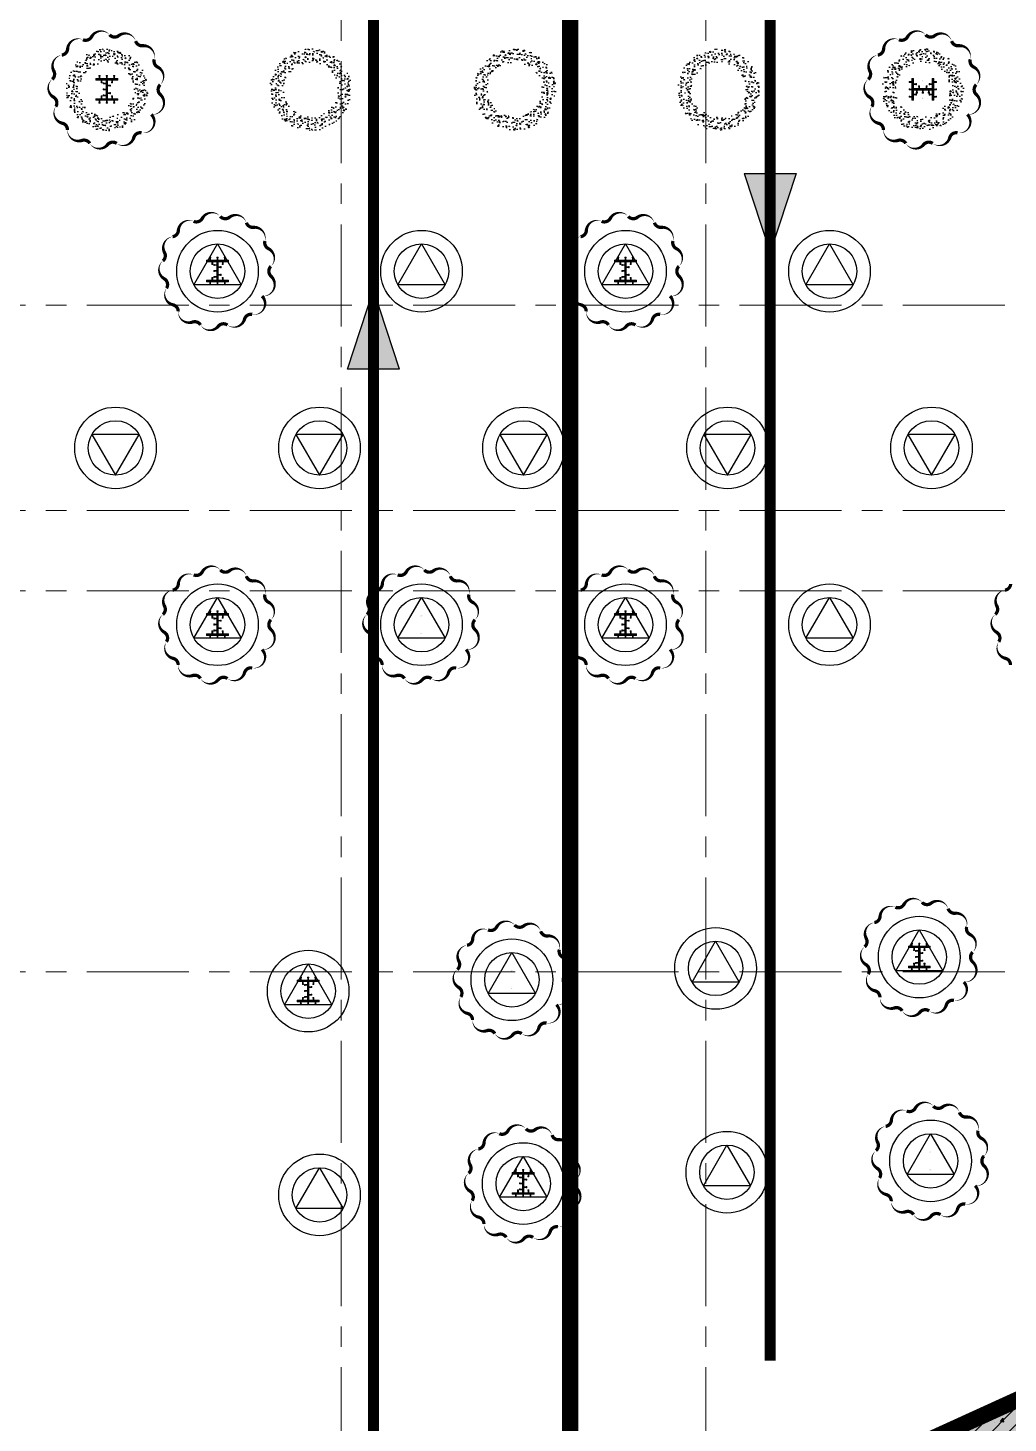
# Model space of a CAD drawing. Header units: millimetres. Extents: x -346728 to 1320345, y -537202 to -385966.
# Drawn here: x 421010 to 439029, y -477234 to -451599 of the extents above; entities that cross this region are included whole.
import ezdxf

# ---------------------------------------------------------------- set-up
doc = ezdxf.new("R2010")
doc.units = ezdxf.units.MM
doc.header["$LTSCALE"] = 100
doc.linetypes.add('HIDDEN', pattern=[9.525, 6.35, -3.175])
doc.linetypes.add('X1326_GLB$0$CENTER', pattern=[2, 1.25, -0.25, 0.25, -0.25])
for name, color, linetype in [('DM', 8, 'Continuous'), ('hach', 253, 'Continuous'), ('PL', 3, 'Continuous'), ('thep doc', 6, 'Continuous'), ('W2', 4, 'Continuous'), ('XR_1326_csPL$0$hach', 253, 'Continuous'), ('XR_1326_csPL$0$W2', 4, 'Continuous')]:
    doc.layers.add(name, color=color, linetype=linetype)
for name, color, linetype, lineweight in [('KCMANH', 8, 'Continuous', 13), ('KINGPOST', 5, 'Continuous', 20), ('X1326_GLB$0$A-tim', 8, 'X1326_GLB$0$CENTER', 9)]:
    doc.layers.add(name, color=color, linetype=linetype, lineweight=lineweight)
pattern_1 = [(45, (188543.33, 11377564.439), (-8.980256121, 8.980256121), []), (135, (188543.33, 11377564.439), (-8.980256121, -8.980256121), [])]

# ---------------------------------------------------------------- blocks, each defined once
blk = doc.blocks.new('LVL-KHUNGTEN')
blk.add_lwpolyline([(61072.9, 41092.8), (119123.5, 41092.8), (119123.5, 61.9), (61072.9, 61.9)], close=True)
blk = doc.blocks.new('KP50')
at = {"ltscale": 0.1}
h = blk.add_hatch(color=6, dxfattribs=at)
h.dxf.hatch_style = 1
h.paths.add_polyline_path([(14, 171), (-14, 171), (-14, 142)])
h.paths.add_polyline_path([(-14, -142), (-14, -171), (14, -171)])
at = {"layer": 'KCMANH', "linetype": 'ByBlock'}
h = blk.add_hatch(dxfattribs=at)
h.set_pattern_fill('ANSI37', color=6, scale=4, style=0)
h.set_pattern_definition(pattern_1)
h.paths.add_polyline_path([(-200, 200), (-200, 171), (200, 171), (200, 200)])
h = blk.add_hatch(dxfattribs=at)
h.set_pattern_fill('ANSI37', color=6, scale=4, style=0)
h.set_pattern_definition([(45, (188728.93, 11377564.439), (-8.980256121, 8.980256121), []), (135, (188728.93, 11377564.439), (-8.980256121, -8.980256121), [])])
h.paths.add_polyline_path([(14, 171), (-14, 142), (-14, -142), (14, -171)])
h = blk.add_hatch(dxfattribs=at)
h.set_pattern_fill('ANSI37', color=6, scale=4, style=0)
h.set_pattern_definition(pattern_1)
h.paths.add_polyline_path([(-200, -171), (-200, -200), (200, -200), (200, -171)])
for p, q in [((-125, 253), (-146, 253)), ((-146, 240), (-146, 253)), ((-125, 240), (-146, 240)), ((-142, 200), (-142, 240)), ((-129, 200), (-129, 240)), ((-125, 240), (-125, 253)), ((-85, 131), (-106, 131)), ((-106, 131), (-106, 118)), ((-85, 118), (-106, 118)), ((-102, 171), (-102, 131)), ((-89, 171), (-89, 131)), ((-85, 131), (-85, 118)), ((-67, 100), (-67, 120)), ((-54, 120), (-67, 120)), ((-54, 100), (-67, 100)), ((-67, 10), (-67, -10)), ((-54, 10), (-67, 10)), ((-54, 100), (-54, 120)), ((-14, 116), (-54, 116)), ((-14, 104), (-54, 104)), ((-54, 10), (-54, -10)), ((-14, 6), (-54, 6)), ((-10, 253), (10, 253)), ((-10, 240), (-10, 253)), ((-10, 240), (10, 240)), ((-6, 200), (-6, 240)), ((6, 200), (6, 240)), ((10, 240), (10, 253)), ((14, 76), (54, 76)), ((14, 64), (54, 64)), ((54, 60), (54, 80)), ((54, 80), (67, 80)), ((54, 60), (67, 60)), ((67, 60), (67, 80)), ((85, 131), (106, 131)), ((85, 131), (85, 118)), ((85, 118), (106, 118)), ((89, 171), (89, 131)), ((102, 171), (102, 131)), ((106, 131), (106, 118)), ((125, 253), (146, 253)), ((125, 240), (125, 253)), ((125, 240), (146, 240)), ((129, 200), (129, 240)), ((142, 200), (142, 240)), ((146, 240), (146, 253)), ((-125, -240), (-146, -240)), ((-146, -240), (-146, -253)), ((-125, -253), (-146, -253)), ((-142, -200), (-142, -240)), ((-129, -200), (-129, -240)), ((-125, -240), (-125, -253)), ((-85, -118), (-106, -118)), ((-106, -131), (-106, -118)), ((-85, -131), (-106, -131)), ((-102, -171), (-102, -131)), ((-89, -171), (-89, -131)), ((-85, -131), (-85, -118)), ((-54, -10), (-67, -10)), ((-67, -100), (-67, -120)), ((-54, -100), (-67, -100)), ((-54, -120), (-67, -120)), ((-14, -6), (-54, -6)), ((-54, -100), (-54, -120)), ((-14, -104), (-54, -104)), ((-14, -116), (-54, -116)), ((-10, -240), (10, -240)), ((-10, -240), (-10, -253)), ((-10, -253), (10, -253)), ((-6, -200), (-6, -240)), ((6, -200), (6, -240)), ((10, -240), (10, -253)), ((14, -64), (54, -64)), ((14, -76), (54, -76)), ((54, -60), (54, -80)), ((54, -60), (67, -60)), ((54, -80), (67, -80)), ((67, -60), (67, -80)), ((85, -118), (106, -118)), ((85, -131), (85, -118)), ((85, -131), (106, -131)), ((89, -171), (89, -131)), ((102, -171), (102, -131)), ((106, -131), (106, -118)), ((125, -240), (146, -240)), ((125, -240), (125, -253)), ((125, -253), (146, -253)), ((129, -200), (129, -240)), ((142, -200), (142, -240)), ((146, -240), (146, -253))]:
    blk.add_line(p, q, dxfattribs=at)
at = {"layer": 'KINGPOST', "color": 6, "linetype": 'ByBlock'}
for p, q in [((-200, 200), (200, 200)), ((-200, 171), (-200, 200)), ((-200, 171), (200, 171)), ((-14, 171), (-14, -171)), ((-14, 142), (14, 171)), ((14, 171), (14, -171)), ((200, 171), (200, 200)), ((-200, -171), (200, -171)), ((-200, -171), (-200, -200)), ((-200, -200), (200, -200)), ((-14, -142), (14, -171)), ((200, -171), (200, -200))]:
    blk.add_line(p, q, dxfattribs=at)
blk.add_lwpolyline([(-14, 0), (14, 0)], dxfattribs=at)
blk = doc.blocks.new('B1 Kingpost Layout Plan1')
at = {"layer": 'KCMANH', "linetype": 'ByBlock'}
for p in [(51865, -37962, 0), (53900, -41299, 0), (61400, -41299, 0), (53900, -47794, 0), (61400, -47794, 0), (66799, -53902, 0), (55566, -54527, 0), (59519, -58063, 0)]:
    blk.add_blockref('KP50', p, dxfattribs=at)
at = {"layer": 'KCMANH', "linetype": 'ByBlock', "rotation": 90}
blk.add_blockref('KP50', (66865, -37962, 0), dxfattribs=at)

msp = doc.modelspace()

# ---------------------------------------------------------------- hatches: boundary and pattern name
at = {"ltscale": 0.1}
h = msp.add_hatch(color=6, dxfattribs=at)
h.dxf.hatch_style = 1
h.paths.add_polyline_path([(422475.3, -452560.8), (422446.5, -452560.8), (422446.5, -452589.6)])
h.paths.add_polyline_path([(422446.5, -452874.4), (422446.5, -452903.2), (422475.3, -452903.2)])
h = msp.add_hatch(color=6, dxfattribs=at)
h.dxf.hatch_style = 1
h.paths.add_polyline_path([(437475.3, -452560.8), (437446.5, -452560.8), (437446.5, -452589.6)])
h.paths.add_polyline_path([(437446.5, -452874.4), (437446.5, -452903.2), (437475.3, -452903.2)])
h = msp.add_hatch(color=6, dxfattribs=at)
h.dxf.hatch_style = 1
h.paths.add_polyline_path([(424510.6, -455897.8), (424481.8, -455897.8), (424481.8, -455926.6)])
h.paths.add_polyline_path([(424481.8, -456211.4), (424481.8, -456240.2), (424510.6, -456240.2)])
h = msp.add_hatch(color=6, dxfattribs=at)
h.dxf.hatch_style = 1
h.paths.add_polyline_path([(432010.6, -455897.8), (431981.8, -455897.8), (431981.8, -455926.6)])
h.paths.add_polyline_path([(431981.8, -456211.4), (431981.8, -456240.2), (432010.6, -456240.2)])
h = msp.add_hatch(color=6, dxfattribs=at)
h.dxf.hatch_style = 1
h.paths.add_polyline_path([(424510.6, -462393), (424481.8, -462393), (424481.8, -462421.8)])
h.paths.add_polyline_path([(424481.8, -462706.6), (424481.8, -462735.4), (424510.6, -462735.4)])
h = msp.add_hatch(color=6, dxfattribs=at)
h.dxf.hatch_style = 1
h.paths.add_polyline_path([(428260.6, -462393), (428231.8, -462393), (428231.8, -462421.8)])
h.paths.add_polyline_path([(428231.8, -462706.6), (428231.8, -462735.4), (428260.6, -462735.4)])
h = msp.add_hatch(color=6, dxfattribs=at)
h.dxf.hatch_style = 1
h.paths.add_polyline_path([(432010.6, -462393), (431981.8, -462393), (431981.8, -462421.8)])
h.paths.add_polyline_path([(431981.8, -462706.6), (431981.8, -462735.4), (432010.6, -462735.4)])
h = msp.add_hatch(color=6, dxfattribs=at)
h.dxf.hatch_style = 1
h.paths.add_polyline_path([(437409.8, -468500.6), (437381, -468500.6), (437381, -468529.4)])
h.paths.add_polyline_path([(437381, -468814.2), (437381, -468843), (437409.8, -468843)])
h = msp.add_hatch(color=6, dxfattribs=at)
h.dxf.hatch_style = 1
h.paths.add_polyline_path([(429921.4, -468917.5), (429892.6, -468917.5), (429892.6, -468946.3)])
h.paths.add_polyline_path([(429892.6, -469231.1), (429892.6, -469259.9), (429921.4, -469259.9)])
h = msp.add_hatch(color=6, dxfattribs=at)
h.dxf.hatch_style = 1
h.paths.add_polyline_path([(437618.3, -472244.8), (437589.5, -472244.8), (437589.5, -472273.6)])
h.paths.add_polyline_path([(437589.5, -472558.4), (437589.5, -472587.2), (437618.3, -472587.2)])
h = msp.add_hatch(color=6, dxfattribs=at)
h.dxf.hatch_style = 1
h.paths.add_polyline_path([(430129.9, -472661.7), (430101.1, -472661.7), (430101.1, -472690.5)])
h.paths.add_polyline_path([(430101.1, -472975.3), (430101.1, -473004.1), (430129.9, -473004.1)])
at = {"layer": 'hach'}
h = msp.add_hatch(dxfattribs=at)
h.set_pattern_fill('ANSI31', color=256, scale=70)
h.set_pattern_definition([(45, (342151.22, -508591.22), (-157.15448, 157.15448), [])])
h.paths.add_polyline_path([(362433.4, -410142.2), (348853.9, -428107.5), (376146.7, -501359), (382446.8, -503970.9), (458369.1, -469396.6), (462927.9, -462329.4), (462919.8, -415142.7), (457917.8, -410142.2)])
h.paths.add_polyline_path([(363030.6, -411342.2), (350208.3, -428305.7), (377088.8, -500450.6), (382424.3, -502662.6), (457551.5, -468450.4), (461727.8, -461976.1), (461719.7, -415639.4), (457420.9, -411342.2)], flags=16)
h = msp.add_hatch(dxfattribs=at)
h.set_pattern_fill('AR-CONC', color=256, scale=4)
h.set_pattern_definition([(50, (342151.2, -508591.2), (728.7387, -63.7563), [76.2, -838.2]), (355, (342151.2, -508591.2), (-140.9737, 764.2274), [60.96, -670.5623]), (100.45144, (342211.95, -508596.54), (587.765, 700.471), [64.76, -712.361]), (46.1842, (342151.2, -508388), (1084.316, -168.1693), [114.3, -1257.3]), (96.63556, (342241.6, -508402), (949.6165, 989.7045), [97.14, -1068.5424]), (351.18415, (342151.2, -508388), (949.6165, 989.7045), [91.44, -1005.839]), (21, (342252.8, -508438.8), (606.4576, -409.0608), [76.2, -838.2]), (326, (342252.8, -508438.8), (247.208, 736.752), [60.96, -670.56]), (71.45144, (342303.36, -508472.9), (853.6657, 327.691), [64.76, -712.3598]), (37.5, (342151.22, -508591.22), (12.3544, 338.22016), [0, -662.432, 0, -680.72, 0, -673.1]), (7.5, (342151.22, -508591.22), (267.27865, 400.7223), [0, -388.112, 0, -647.192, 0, -256.54]), (327.5, (341924.65, -508591.22), (542.3624, -22.91498), [0, -254, 0, -792.48, 0, -1051.56]), (317.5, (341823.05, -508591.2), (592.5167, 101.706), [0, -330.2, 0, -526.288, 0, -746.76])])
h.paths.add_polyline_path([(362433.4, -410142.2), (348853.9, -428107.5), (376146.7, -501359), (382446.8, -503970.9), (458369.1, -469396.6), (462927.9, -462329.4), (462919.8, -415142.7), (457917.8, -410142.2)])
h.paths.add_polyline_path([(363030.6, -411342.2), (350208.3, -428305.7), (377088.8, -500450.6), (382424.3, -502662.6), (457551.5, -468450.4), (461727.8, -461976.1), (461719.7, -415639.4), (457420.9, -411342.2)], flags=16)
at = {"layer": 'PL'}
h = msp.add_hatch(dxfattribs=at)
h.set_pattern_fill('AR-CONC', color=6)
h.set_pattern_definition([(130, (433712.7, -465193.24), (-182.1847, -15.9391), [19.05, -209.55]), (185, (433712.7, -465193.24), (35.2434, 191.0568), [15.24, -167.6406]), (79.5486, (433697.51, -465194.57), (-146.9412, 175.1178), [16.19, -178.0902]), (133.8158, (433712.7, -465142.44), (-271.079, -42.0423), [28.575, -314.325]), (83.3644, (433690.1, -465145.94), (-237.404, 247.426), [24.285, -267.1356]), (188.8158, (433712.7, -465142.44), (-237.404, 247.426), [22.86, -251.4597]), (159, (433687.3, -465155.14), (-151.6144, -102.2652), [19.05, -209.55]), (214, (433687.3, -465155.14), (-61.802, 184.188), [15.24, -167.64]), (108.5486, (433674.66, -465163.66), (-213.4164, 81.9228), [16.19, -178.09]), (142.5, (433712.694, -465193.24), (-3.0886, 84.55504), [0, -165.608, 0, -170.18, 0, -168.275]), (172.5, (433712.69, -465193.24), (-66.81966, 100.18057), [0, -97.028, 0, -161.798, 0, -64.135]), (212.5, (433769.336, -465193.24), (-135.5906, -5.72874), [0, -63.5, 0, -198.12, 0, -262.89]), (222.5, (433794.74, -465193.24), (-148.1292, 25.4265), [0, -82.55, 0, -131.572, 0, -186.69])])
edge = h.paths.add_edge_path()
edge.add_ellipse((422460.9, -452732), major_axis=(530.3, 530.3), ratio=1, start_angle=135, end_angle=315)
edge.add_ellipse((422460.9, -452732), major_axis=(530.3, 530.3), ratio=1, start_angle=315, end_angle=495)
edge = h.paths.add_edge_path(flags=16)
edge.add_ellipse((422460.9, -452732), major_axis=(-353.6, 353.6), ratio=1, start_angle=45, end_angle=225, ccw=False)
edge.add_ellipse((422460.9, -452732), major_axis=(353.6, 353.6), ratio=1, start_angle=-45, end_angle=135, ccw=False)
h.paths.add_polyline_path([(422460.9, -452232), (422893.9, -452982), (422027.9, -452982)], flags=0)
h = msp.add_hatch(dxfattribs=at)
h.set_pattern_fill('AR-CONC', color=6)
h.set_pattern_definition([(130, (433712.7, -465193.24), (-182.1847, -15.9391), [19.05, -209.55]), (185, (433712.7, -465193.24), (35.2434, 191.0568), [15.24, -167.6406]), (79.5486, (433697.51, -465194.57), (-146.9412, 175.1178), [16.19, -178.0902]), (133.8158, (433712.7, -465142.44), (-271.079, -42.0423), [28.575, -314.325]), (83.3644, (433690.1, -465145.94), (-237.404, 247.426), [24.285, -267.1356]), (188.8158, (433712.7, -465142.44), (-237.404, 247.426), [22.86, -251.4597]), (159, (433687.3, -465155.14), (-151.6144, -102.2652), [19.05, -209.55]), (214, (433687.3, -465155.14), (-61.802, 184.188), [15.24, -167.64]), (108.5486, (433674.66, -465163.66), (-213.4164, 81.9228), [16.19, -178.09]), (142.5, (433712.694, -465193.24), (-3.0886, 84.55504), [0, -165.608, 0, -170.18, 0, -168.275]), (172.5, (433712.69, -465193.24), (-66.81966, 100.18057), [0, -97.028, 0, -161.798, 0, -64.135]), (212.5, (433769.336, -465193.24), (-135.5906, -5.72874), [0, -63.5, 0, -198.12, 0, -262.89]), (222.5, (433794.74, -465193.24), (-148.1292, 25.4265), [0, -82.55, 0, -131.572, 0, -186.69])])
edge = h.paths.add_edge_path()
edge.add_ellipse((422460.9, -452732), major_axis=(530.3, 530.3), ratio=1, start_angle=135, end_angle=315)
edge.add_ellipse((422460.9, -452732), major_axis=(530.3, 530.3), ratio=1, start_angle=315, end_angle=495)
edge = h.paths.add_edge_path(flags=16)
edge.add_ellipse((422460.9, -452732), major_axis=(-353.6, 353.6), ratio=1, start_angle=45, end_angle=225, ccw=False)
edge.add_ellipse((422460.9, -452732), major_axis=(353.6, 353.6), ratio=1, start_angle=-45, end_angle=135, ccw=False)
h.paths.add_polyline_path([(422460.9, -452232), (422893.9, -452982), (422027.9, -452982)], flags=0)
h = msp.add_hatch(dxfattribs=at)
h.set_pattern_fill('AR-CONC', color=6)
h.set_pattern_definition([(130, (429962.7, -465193.24), (-182.1847, -15.9391), [19.05, -209.55]), (185, (429962.7, -465193.24), (35.2434, 191.0568), [15.24, -167.6406]), (79.5486, (429947.51, -465194.57), (-146.9412, 175.1178), [16.19, -178.0902]), (133.8158, (429962.7, -465142.44), (-271.079, -42.0423), [28.575, -314.325]), (83.3644, (429940.1, -465145.94), (-237.404, 247.426), [24.285, -267.1356]), (188.8158, (429962.7, -465142.44), (-237.404, 247.426), [22.86, -251.46]), (159, (429937.3, -465155.14), (-151.6144, -102.2652), [19.05, -209.55]), (214, (429937.3, -465155.14), (-61.802, 184.188), [15.24, -167.64]), (108.5486, (429924.66, -465163.66), (-213.4164, 81.9228), [16.19, -178.09]), (142.5, (429962.694, -465193.24), (-3.0886, 84.55504), [0, -165.608, 0, -170.18, 0, -168.275]), (172.5, (429962.69, -465193.24), (-66.81966, 100.1806), [0, -97.028, 0, -161.798, 0, -64.135]), (212.5, (430019.336, -465193.24), (-135.5906, -5.72874), [0, -63.5, 0, -198.12, 0, -262.89]), (222.5, (430044.74, -465193.24), (-148.1292, 25.4265), [0, -82.55, 0, -131.572, 0, -186.69])])
edge = h.paths.add_edge_path()
edge.add_ellipse((426210.9, -452732), major_axis=(530.3, 530.3), ratio=1, start_angle=135, end_angle=315)
edge.add_ellipse((426210.9, -452732), major_axis=(530.3, 530.3), ratio=1, start_angle=315, end_angle=495)
edge = h.paths.add_edge_path(flags=16)
edge.add_ellipse((426210.9, -452732), major_axis=(-353.6, 353.6), ratio=1, start_angle=45, end_angle=225, ccw=False)
edge.add_ellipse((426210.9, -452732), major_axis=(353.6, 353.6), ratio=1, start_angle=-45, end_angle=135, ccw=False)
h.paths.add_polyline_path([(426210.9, -452232), (426643.9, -452982), (425777.9, -452982)], flags=0)
h = msp.add_hatch(dxfattribs=at)
h.set_pattern_fill('AR-CONC', color=6)
h.set_pattern_definition([(130, (429962.7, -465193.24), (-182.1847, -15.9391), [19.05, -209.55]), (185, (429962.7, -465193.24), (35.2434, 191.0568), [15.24, -167.6406]), (79.5486, (429947.51, -465194.57), (-146.9412, 175.1178), [16.19, -178.0902]), (133.8158, (429962.7, -465142.44), (-271.079, -42.0423), [28.575, -314.325]), (83.3644, (429940.1, -465145.94), (-237.404, 247.426), [24.285, -267.1356]), (188.8158, (429962.7, -465142.44), (-237.404, 247.426), [22.86, -251.46]), (159, (429937.3, -465155.14), (-151.6144, -102.2652), [19.05, -209.55]), (214, (429937.3, -465155.14), (-61.802, 184.188), [15.24, -167.64]), (108.5486, (429924.66, -465163.66), (-213.4164, 81.9228), [16.19, -178.09]), (142.5, (429962.694, -465193.24), (-3.0886, 84.55504), [0, -165.608, 0, -170.18, 0, -168.275]), (172.5, (429962.69, -465193.24), (-66.81966, 100.1806), [0, -97.028, 0, -161.798, 0, -64.135]), (212.5, (430019.336, -465193.24), (-135.5906, -5.72874), [0, -63.5, 0, -198.12, 0, -262.89]), (222.5, (430044.74, -465193.24), (-148.1292, 25.4265), [0, -82.55, 0, -131.572, 0, -186.69])])
edge = h.paths.add_edge_path()
edge.add_ellipse((426210.9, -452732), major_axis=(530.3, 530.3), ratio=1, start_angle=135, end_angle=315)
edge.add_ellipse((426210.9, -452732), major_axis=(530.3, 530.3), ratio=1, start_angle=315, end_angle=495)
edge = h.paths.add_edge_path(flags=16)
edge.add_ellipse((426210.9, -452732), major_axis=(-353.6, 353.6), ratio=1, start_angle=45, end_angle=225, ccw=False)
edge.add_ellipse((426210.9, -452732), major_axis=(353.6, 353.6), ratio=1, start_angle=-45, end_angle=135, ccw=False)
h.paths.add_polyline_path([(426210.9, -452232), (426643.9, -452982), (425777.9, -452982)], flags=0)
h = msp.add_hatch(dxfattribs=at)
h.set_pattern_fill('AR-CONC', color=6)
h.set_pattern_definition([(130, (426212.7, -465193.24), (-182.1847, -15.9391), [19.05, -209.55]), (185, (426212.7, -465193.24), (35.2434, 191.0568), [15.24, -167.6406]), (79.5486, (426197.51, -465194.57), (-146.9412, 175.1178), [16.19, -178.0902]), (133.8158, (426212.7, -465142.44), (-271.079, -42.0423), [28.575, -314.325]), (83.3644, (426190.1, -465145.94), (-237.404, 247.426), [24.285, -267.1356]), (188.8158, (426212.7, -465142.44), (-237.404, 247.426), [22.86, -251.46]), (159, (426187.3, -465155.14), (-151.6144, -102.2652), [19.05, -209.55]), (214, (426187.3, -465155.14), (-61.802, 184.188), [15.24, -167.64]), (108.5486, (426174.66, -465163.66), (-213.4164, 81.9228), [16.19, -178.09]), (142.5, (426212.694, -465193.24), (-3.0886, 84.55504), [0, -165.608, 0, -170.18, 0, -168.275]), (172.5, (426212.69, -465193.24), (-66.81966, 100.1806), [0, -97.028, 0, -161.798, 0, -64.135]), (212.5, (426269.336, -465193.24), (-135.5906, -5.72874), [0, -63.5, 0, -198.12, 0, -262.89]), (222.5, (426294.74, -465193.24), (-148.1292, 25.4265), [0, -82.55, 0, -131.572, 0, -186.69])])
edge = h.paths.add_edge_path()
edge.add_ellipse((429960.9, -452732), major_axis=(530.3, 530.3), ratio=1, start_angle=135, end_angle=315)
edge.add_ellipse((429960.9, -452732), major_axis=(530.3, 530.3), ratio=1, start_angle=315, end_angle=495)
edge = h.paths.add_edge_path(flags=16)
edge.add_ellipse((429960.9, -452732), major_axis=(-353.6, 353.6), ratio=1, start_angle=45, end_angle=225, ccw=False)
edge.add_ellipse((429960.9, -452732), major_axis=(353.6, 353.6), ratio=1, start_angle=-45, end_angle=135, ccw=False)
h.paths.add_polyline_path([(429960.9, -452232), (430393.9, -452982), (429527.9, -452982)], flags=0)
h = msp.add_hatch(dxfattribs=at)
h.set_pattern_fill('AR-CONC', color=6)
h.set_pattern_definition([(130, (426212.7, -465193.24), (-182.1847, -15.9391), [19.05, -209.55]), (185, (426212.7, -465193.24), (35.2434, 191.0568), [15.24, -167.6406]), (79.5486, (426197.51, -465194.57), (-146.9412, 175.1178), [16.19, -178.0902]), (133.8158, (426212.7, -465142.44), (-271.079, -42.0423), [28.575, -314.325]), (83.3644, (426190.1, -465145.94), (-237.404, 247.426), [24.285, -267.1356]), (188.8158, (426212.7, -465142.44), (-237.404, 247.426), [22.86, -251.46]), (159, (426187.3, -465155.14), (-151.6144, -102.2652), [19.05, -209.55]), (214, (426187.3, -465155.14), (-61.802, 184.188), [15.24, -167.64]), (108.5486, (426174.66, -465163.66), (-213.4164, 81.9228), [16.19, -178.09]), (142.5, (426212.694, -465193.24), (-3.0886, 84.55504), [0, -165.608, 0, -170.18, 0, -168.275]), (172.5, (426212.69, -465193.24), (-66.81966, 100.1806), [0, -97.028, 0, -161.798, 0, -64.135]), (212.5, (426269.336, -465193.24), (-135.5906, -5.72874), [0, -63.5, 0, -198.12, 0, -262.89]), (222.5, (426294.74, -465193.24), (-148.1292, 25.4265), [0, -82.55, 0, -131.572, 0, -186.69])])
edge = h.paths.add_edge_path()
edge.add_ellipse((429960.9, -452732), major_axis=(530.3, 530.3), ratio=1, start_angle=135, end_angle=315)
edge.add_ellipse((429960.9, -452732), major_axis=(530.3, 530.3), ratio=1, start_angle=315, end_angle=495)
edge = h.paths.add_edge_path(flags=16)
edge.add_ellipse((429960.9, -452732), major_axis=(-353.6, 353.6), ratio=1, start_angle=45, end_angle=225, ccw=False)
edge.add_ellipse((429960.9, -452732), major_axis=(353.6, 353.6), ratio=1, start_angle=-45, end_angle=135, ccw=False)
h.paths.add_polyline_path([(429960.9, -452232), (430393.9, -452982), (429527.9, -452982)], flags=0)
h = msp.add_hatch(dxfattribs=at)
h.set_pattern_fill('AR-CONC', color=6)
h.set_pattern_definition([(130, (422462.7, -465193.24), (-182.1847, -15.9391), [19.05, -209.55]), (185, (422462.7, -465193.24), (35.2434, 191.0568), [15.24, -167.6406]), (79.5486, (422447.51, -465194.57), (-146.9412, 175.1178), [16.19, -178.0902]), (133.8158, (422462.7, -465142.44), (-271.079, -42.0423), [28.575, -314.325]), (83.3644, (422440.1, -465145.94), (-237.404, 247.426), [24.285, -267.1356]), (188.8158, (422462.7, -465142.44), (-237.404, 247.426), [22.86, -251.4597]), (159, (422437.3, -465155.14), (-151.6144, -102.2652), [19.05, -209.55]), (214, (422437.3, -465155.14), (-61.802, 184.188), [15.24, -167.64]), (108.5486, (422424.66, -465163.66), (-213.4164, 81.9228), [16.19, -178.09]), (142.5, (422462.694, -465193.24), (-3.0886, 84.55504), [0, -165.608, 0, -170.18, 0, -168.275]), (172.5, (422462.69, -465193.24), (-66.81966, 100.18057), [0, -97.028, 0, -161.798, 0, -64.135]), (212.5, (422519.336, -465193.24), (-135.5906, -5.72874), [0, -63.5, 0, -198.12, 0, -262.89]), (222.5, (422544.74, -465193.24), (-148.1292, 25.4265), [0, -82.55, 0, -131.572, 0, -186.69])])
edge = h.paths.add_edge_path()
edge.add_ellipse((433710.9, -452732), major_axis=(530.3, 530.3), ratio=1, start_angle=135, end_angle=315)
edge.add_ellipse((433710.9, -452732), major_axis=(530.3, 530.3), ratio=1, start_angle=315, end_angle=495)
edge = h.paths.add_edge_path(flags=16)
edge.add_ellipse((433710.9, -452732), major_axis=(-353.6, 353.6), ratio=1, start_angle=45, end_angle=225, ccw=False)
edge.add_ellipse((433710.9, -452732), major_axis=(353.6, 353.6), ratio=1, start_angle=-45, end_angle=135, ccw=False)
h.paths.add_polyline_path([(433710.9, -452232), (434143.9, -452982), (433277.9, -452982)], flags=0)
h = msp.add_hatch(dxfattribs=at)
h.set_pattern_fill('AR-CONC', color=6)
h.set_pattern_definition([(130, (422462.7, -465193.24), (-182.1847, -15.9391), [19.05, -209.55]), (185, (422462.7, -465193.24), (35.2434, 191.0568), [15.24, -167.6406]), (79.5486, (422447.51, -465194.57), (-146.9412, 175.1178), [16.19, -178.0902]), (133.8158, (422462.7, -465142.44), (-271.079, -42.0423), [28.575, -314.325]), (83.3644, (422440.1, -465145.94), (-237.404, 247.426), [24.285, -267.1356]), (188.8158, (422462.7, -465142.44), (-237.404, 247.426), [22.86, -251.4597]), (159, (422437.3, -465155.14), (-151.6144, -102.2652), [19.05, -209.55]), (214, (422437.3, -465155.14), (-61.802, 184.188), [15.24, -167.64]), (108.5486, (422424.66, -465163.66), (-213.4164, 81.9228), [16.19, -178.09]), (142.5, (422462.694, -465193.24), (-3.0886, 84.55504), [0, -165.608, 0, -170.18, 0, -168.275]), (172.5, (422462.69, -465193.24), (-66.81966, 100.18057), [0, -97.028, 0, -161.798, 0, -64.135]), (212.5, (422519.336, -465193.24), (-135.5906, -5.72874), [0, -63.5, 0, -198.12, 0, -262.89]), (222.5, (422544.74, -465193.24), (-148.1292, 25.4265), [0, -82.55, 0, -131.572, 0, -186.69])])
edge = h.paths.add_edge_path()
edge.add_ellipse((433710.9, -452732), major_axis=(530.3, 530.3), ratio=1, start_angle=135, end_angle=315)
edge.add_ellipse((433710.9, -452732), major_axis=(530.3, 530.3), ratio=1, start_angle=315, end_angle=495)
edge = h.paths.add_edge_path(flags=16)
edge.add_ellipse((433710.9, -452732), major_axis=(-353.6, 353.6), ratio=1, start_angle=45, end_angle=225, ccw=False)
edge.add_ellipse((433710.9, -452732), major_axis=(353.6, 353.6), ratio=1, start_angle=-45, end_angle=135, ccw=False)
h.paths.add_polyline_path([(433710.9, -452232), (434143.9, -452982), (433277.9, -452982)], flags=0)
h = msp.add_hatch(dxfattribs=at)
h.set_pattern_fill('AR-CONC', color=6)
h.set_pattern_definition([(130, (418712.7, -465193.24), (-182.1847, -15.9391), [19.05, -209.55]), (185, (418712.7, -465193.24), (35.2434, 191.0568), [15.24, -167.6406]), (79.54856, (418697.51, -465194.57), (-146.9412, 175.1178), [16.19, -178.0902]), (133.8158, (418712.7, -465142.44), (-271.079, -42.0423), [28.575, -314.325]), (83.3644, (418690.1, -465145.94), (-237.404, 247.426), [24.285, -267.1356]), (188.8158, (418712.7, -465142.44), (-237.404, 247.426), [22.86, -251.4597]), (159, (418687.3, -465155.14), (-151.6144, -102.2652), [19.05, -209.55]), (214, (418687.3, -465155.14), (-61.802, 184.188), [15.24, -167.64]), (108.54855, (418674.66, -465163.66), (-213.4164, 81.9228), [16.19, -178.09]), (142.5, (418712.694, -465193.24), (-3.0886, 84.55504), [0, -165.608, 0, -170.18, 0, -168.275]), (172.5, (418712.69, -465193.24), (-66.81966, 100.18057), [0, -97.028, 0, -161.798, 0, -64.135]), (212.5, (418769.336, -465193.24), (-135.5906, -5.72874), [0, -63.5, 0, -198.12, 0, -262.89]), (222.5, (418794.74, -465193.24), (-148.1292, 25.4265), [0, -82.55, 0, -131.572, 0, -186.69])])
edge = h.paths.add_edge_path()
edge.add_ellipse((437460.9, -452732), major_axis=(530.3, 530.3), ratio=1, start_angle=135, end_angle=315)
edge.add_ellipse((437460.9, -452732), major_axis=(530.3, 530.3), ratio=1, start_angle=315, end_angle=495)
edge = h.paths.add_edge_path(flags=16)
edge.add_ellipse((437460.9, -452732), major_axis=(-353.6, 353.6), ratio=1, start_angle=45, end_angle=225, ccw=False)
edge.add_ellipse((437460.9, -452732), major_axis=(353.6, 353.6), ratio=1, start_angle=-45, end_angle=135, ccw=False)
h.paths.add_polyline_path([(437460.9, -452232), (437893.9, -452982), (437027.9, -452982)], flags=0)
h = msp.add_hatch(dxfattribs=at)
h.set_pattern_fill('AR-CONC', color=6)
h.set_pattern_definition([(130, (418712.7, -465193.24), (-182.1847, -15.9391), [19.05, -209.55]), (185, (418712.7, -465193.24), (35.2434, 191.0568), [15.24, -167.6406]), (79.54856, (418697.51, -465194.57), (-146.9412, 175.1178), [16.19, -178.0902]), (133.8158, (418712.7, -465142.44), (-271.079, -42.0423), [28.575, -314.325]), (83.3644, (418690.1, -465145.94), (-237.404, 247.426), [24.285, -267.1356]), (188.8158, (418712.7, -465142.44), (-237.404, 247.426), [22.86, -251.4597]), (159, (418687.3, -465155.14), (-151.6144, -102.2652), [19.05, -209.55]), (214, (418687.3, -465155.14), (-61.802, 184.188), [15.24, -167.64]), (108.54855, (418674.66, -465163.66), (-213.4164, 81.9228), [16.19, -178.09]), (142.5, (418712.694, -465193.24), (-3.0886, 84.55504), [0, -165.608, 0, -170.18, 0, -168.275]), (172.5, (418712.69, -465193.24), (-66.81966, 100.18057), [0, -97.028, 0, -161.798, 0, -64.135]), (212.5, (418769.336, -465193.24), (-135.5906, -5.72874), [0, -63.5, 0, -198.12, 0, -262.89]), (222.5, (418794.74, -465193.24), (-148.1292, 25.4265), [0, -82.55, 0, -131.572, 0, -186.69])])
edge = h.paths.add_edge_path()
edge.add_ellipse((437460.9, -452732), major_axis=(530.3, 530.3), ratio=1, start_angle=135, end_angle=315)
edge.add_ellipse((437460.9, -452732), major_axis=(530.3, 530.3), ratio=1, start_angle=315, end_angle=495)
edge = h.paths.add_edge_path(flags=16)
edge.add_ellipse((437460.9, -452732), major_axis=(-353.6, 353.6), ratio=1, start_angle=45, end_angle=225, ccw=False)
edge.add_ellipse((437460.9, -452732), major_axis=(353.6, 353.6), ratio=1, start_angle=-45, end_angle=135, ccw=False)
h.paths.add_polyline_path([(437460.9, -452232), (437893.9, -452982), (437027.9, -452982)], flags=0)
at = {"layer": 'thep doc'}
h = msp.add_hatch(dxfattribs=at)
h.set_pattern_fill('ANSI31', color=256)
h.set_pattern_definition([(45, (252043.391, -112902.90022), (-0.08838834765, 0.08838834765), [])])
h.paths.add_polyline_path([(435134.7, -454273.8), (434656.1, -454273.8), (434656.1, -455727.1)])
h.paths.add_polyline_path([(434656.1, -454273.8), (434177.5, -454273.8), (434656.1, -455727.1)])
h = msp.add_hatch(dxfattribs=at)
h.set_pattern_fill('ANSI31', color=256, angle=180)
h.set_pattern_definition([(225, (609974.17714, -799238.4737), (0.08838834765, -0.08838834765), [])])
h.paths.add_polyline_path([(426882.9, -457867.6), (427361.5, -457867.6), (427361.5, -456414.3)])
h.paths.add_polyline_path([(427361.5, -457867.6), (427840.1, -457867.6), (427361.5, -456414.3)])

# ---------------------------------------------------------------- linework, layer by layer
at = {"color": 6, "elevation": -2718.3}
for points in [[(423443, -452642.1, 0, 60, 0.5205671), (423396.3, -452317.7, 60, 60, -0.3534527), (423332.7, -452176.5, 0, 60, 0.5205671), (423120.3, -451926.3, 60, 60, -0.3534915), (422991.4, -451840.6, 0, 60, 0.5205671), (422678.6, -451741.7, 60, 60, -0.3944899), (422511.2, -451725.3, 0, 60, 0.520567), (422180.3, -451762, 60, 60, -0.3907151), (422022.1, -451815.4, 0, 60, 0.520567), (421740.8, -451984.3, 60, 60, -0.3534934), (421635.3, -452097.6, 0, 60, 0.5205671), (421486.8, -452390.3, 60, 60, -0.3571345), (421456.4, -452543.3, 0, 60, 0.520567), (421482.1, -452871.1, 60, 60, -0.4289707), (421522.4, -453045, 0, 60, 0.520567), (421643.2, -453349.8, 60, 60, -0.3534582), (421737.8, -453472.3, 0, 60, 0.520567), (422002.5, -453666.4, 60, 60, -0.3534893), (422147.8, -453719.8, 0, 60, 0.5205671), (422475, -453743.4, 60, 60, -0.3982747), (422643, -453721.4, 0, 60, 0.520567), (422957.6, -453613, 60, 60, -0.3869502), (423098.7, -453525.9, 0, 60, 0.7314349), (423279.3, -453189.6, 0, 60, 0.7206829), (423443.9, -452822.6, 60, 60, -0.4358983)], [(438443, -452642.1, 0, 60, 0.5205671), (438396.3, -452317.7, 60, 60, -0.3534527), (438332.7, -452176.5, 0, 60, 0.5205671), (438120.3, -451926.3, 60, 60, -0.3534915), (437991.4, -451840.6, 0, 60, 0.5205671), (437678.6, -451741.7, 60, 60, -0.3944899), (437511.2, -451725.3, 0, 60, 0.520567), (437180.3, -451762, 60, 60, -0.3907151), (437022.1, -451815.4, 0, 60, 0.520567), (436740.8, -451984.3, 60, 60, -0.3534934), (436635.3, -452097.6, 0, 60, 0.5205671), (436486.8, -452390.3, 60, 60, -0.3571345), (436456.4, -452543.3, 0, 60, 0.520567), (436482.1, -452871.1, 60, 60, -0.4289707), (436522.4, -453045, 0, 60, 0.520567), (436643.2, -453349.8, 60, 60, -0.3534582), (436737.8, -453472.3, 0, 60, 0.520567), (437002.5, -453666.4, 60, 60, -0.3534893), (437147.8, -453719.8, 0, 60, 0.5205671), (437475, -453743.4, 60, 60, -0.3982747), (437643, -453721.4, 0, 60, 0.520567), (437957.6, -453613, 60, 60, -0.3869502), (438098.7, -453525.9, 0, 60, 0.7314349), (438279.3, -453189.6, 0, 60, 0.7206829), (438443.9, -452822.6, 60, 60, -0.4358983)], [(425478.3, -455979.2, 0, 60, 0.5205671), (425431.6, -455654.7, 60, 60, -0.3534527), (425368, -455513.6, 0, 60, 0.5205671), (425155.6, -455263.3, 60, 60, -0.3534915), (425026.6, -455177.6, 0, 60, 0.5205671), (424713.8, -455078.7, 60, 60, -0.3944899), (424546.5, -455062.3, 0, 60, 0.520567), (424215.6, -455099, 60, 60, -0.3907151), (424057.4, -455152.5, 0, 60, 0.520567), (423776.1, -455321.3, 60, 60, -0.3534934), (423670.5, -455434.6, 0, 60, 0.5205671), (423522, -455727.3, 60, 60, -0.3571345), (423491.7, -455880.4, 0, 60, 0.520567), (423517.4, -456208.1, 60, 60, -0.4289707), (423557.7, -456382, 0, 60, 0.520567), (423678.5, -456686.8, 60, 60, -0.3534582), (423773.1, -456809.3, 0, 60, 0.520567), (424037.8, -457003.4, 60, 60, -0.3534893), (424183.1, -457056.8, 0, 60, 0.5205671), (424510.3, -457080.4, 60, 60, -0.3982747), (424678.3, -457058.5, 0, 60, 0.520567), (424992.9, -456950, 60, 60, -0.3869502), (425134, -456862.9, 0, 60, 0.7314349), (425314.6, -456526.6, 0, 60, 0.7206829), (425479.2, -456159.6, 60, 60, -0.4358983)], [(432978.3, -455979.2, 0, 60, 0.5205671), (432931.6, -455654.7, 60, 60, -0.3534527), (432868, -455513.6, 0, 60, 0.5205671), (432655.6, -455263.3, 60, 60, -0.3534915), (432526.6, -455177.6, 0, 60, 0.5205671), (432213.8, -455078.7, 60, 60, -0.3944899), (432046.5, -455062.3, 0, 60, 0.520567), (431715.6, -455099, 60, 60, -0.3907151), (431557.4, -455152.5, 0, 60, 0.520567), (431276.1, -455321.3, 60, 60, -0.3534934), (431170.5, -455434.6, 0, 60, 0.5205671), (431022, -455727.3, 60, 60, -0.3571345), (430991.7, -455880.4, 0, 60, 0.520567), (431017.4, -456208.1, 60, 60, -0.4289707), (431057.7, -456382, 0, 60, 0.520567), (431178.5, -456686.8, 60, 60, -0.3534582), (431273.1, -456809.3, 0, 60, 0.520567), (431537.8, -457003.4, 60, 60, -0.3534893), (431683.1, -457056.8, 0, 60, 0.5205671), (432010.3, -457080.4, 60, 60, -0.3982747), (432178.3, -457058.5, 0, 60, 0.520567), (432492.9, -456950, 60, 60, -0.3869502), (432634, -456862.9, 0, 60, 0.7314349), (432814.6, -456526.6, 0, 60, 0.7206829), (432979.2, -456159.6, 60, 60, -0.4358983)], [(425478.3, -462474.4, 0, 60, 0.5205671), (425431.6, -462149.9, 60, 60, -0.3534527), (425368, -462008.8, 0, 60, 0.5205671), (425155.6, -461758.5, 60, 60, -0.3534915), (425026.6, -461672.8, 0, 60, 0.5205671), (424713.8, -461573.9, 60, 60, -0.3944899), (424546.5, -461557.5, 0, 60, 0.520567), (424215.6, -461594.2, 60, 60, -0.3907151), (424057.4, -461647.7, 0, 60, 0.520567), (423776.1, -461816.5, 60, 60, -0.3534934), (423670.5, -461929.8, 0, 60, 0.5205671), (423522, -462222.5, 60, 60, -0.3571345), (423491.7, -462375.6, 0, 60, 0.520567), (423517.4, -462703.3, 60, 60, -0.4289707), (423557.7, -462877.2, 0, 60, 0.520567), (423678.5, -463182, 60, 60, -0.3534582), (423773.1, -463304.5, 0, 60, 0.520567), (424037.8, -463498.6, 60, 60, -0.3534893), (424183.1, -463552, 0, 60, 0.5205671), (424510.3, -463575.6, 60, 60, -0.3982747), (424678.3, -463553.7, 0, 60, 0.520567), (424992.9, -463445.2, 60, 60, -0.3869502), (425134, -463358.1, 0, 60, 0.7314349), (425314.6, -463021.8, 0, 60, 0.7206829), (425479.2, -462654.8, 60, 60, -0.4358983)], [(429228.3, -462474.4, 0, 60, 0.5205671), (429181.6, -462149.9, 60, 60, -0.3534527), (429118, -462008.8, 0, 60, 0.5205671), (428905.6, -461758.5, 60, 60, -0.3534915), (428776.6, -461672.8, 0, 60, 0.5205671), (428463.8, -461573.9, 60, 60, -0.3944899), (428296.5, -461557.5, 0, 60, 0.520567), (427965.6, -461594.2, 60, 60, -0.3907151), (427807.4, -461647.7, 0, 60, 0.520567), (427526.1, -461816.5, 60, 60, -0.3534934), (427420.5, -461929.8, 0, 60, 0.5205671), (427272, -462222.5, 60, 60, -0.3571345), (427241.7, -462375.6, 0, 60, 0.520567), (427267.4, -462703.3, 60, 60, -0.4289707), (427307.7, -462877.2, 0, 60, 0.520567), (427428.5, -463182, 60, 60, -0.3534582), (427523.1, -463304.5, 0, 60, 0.520567), (427787.8, -463498.6, 60, 60, -0.3534893), (427933.1, -463552, 0, 60, 0.5205671), (428260.3, -463575.6, 60, 60, -0.3982747), (428428.3, -463553.7, 0, 60, 0.520567), (428742.9, -463445.2, 60, 60, -0.3869502), (428884, -463358.1, 0, 60, 0.7314349), (429064.6, -463021.8, 0, 60, 0.7206829), (429229.2, -462654.8, 60, 60, -0.4358983)], [(432978.3, -462474.4, 0, 60, 0.5205671), (432931.6, -462149.9, 60, 60, -0.3534527), (432868, -462008.8, 0, 60, 0.5205671), (432655.6, -461758.5, 60, 60, -0.3534915), (432526.6, -461672.8, 0, 60, 0.5205671), (432213.8, -461573.9, 60, 60, -0.3944899), (432046.5, -461557.5, 0, 60, 0.520567), (431715.6, -461594.2, 60, 60, -0.3907151), (431557.4, -461647.7, 0, 60, 0.520567), (431276.1, -461816.5, 60, 60, -0.3534934), (431170.5, -461929.8, 0, 60, 0.5205671), (431022, -462222.5, 60, 60, -0.3571345), (430991.7, -462375.6, 0, 60, 0.520567), (431017.4, -462703.3, 60, 60, -0.4289707), (431057.7, -462877.2, 0, 60, 0.520567), (431178.5, -463182, 60, 60, -0.3534582), (431273.1, -463304.5, 0, 60, 0.520567), (431537.8, -463498.6, 60, 60, -0.3534893), (431683.1, -463552, 0, 60, 0.5205671), (432010.3, -463575.6, 60, 60, -0.3982747), (432178.3, -463553.7, 0, 60, 0.520567), (432492.9, -463445.2, 60, 60, -0.3869502), (432634, -463358.1, 0, 60, 0.7314349), (432814.6, -463021.8, 0, 60, 0.7206829), (432979.2, -462654.8, 60, 60, -0.4358983)], [(438377.5, -468581.9, 0, 60, 0.5205671), (438330.8, -468257.5, 60, 60, -0.3534527), (438267.2, -468116.3, 0, 60, 0.5205671), (438054.8, -467866.1, 60, 60, -0.3534915), (437925.8, -467780.4, 0, 60, 0.5205671), (437613, -467681.5, 60, 60, -0.3944899), (437445.6, -467665.1, 0, 60, 0.520567), (437114.8, -467701.8, 60, 60, -0.3907151), (436956.6, -467755.2, 0, 60, 0.520567), (436675.2, -467924.1, 60, 60, -0.3534934), (436569.7, -468037.4, 0, 60, 0.5205671), (436421.2, -468330.1, 60, 60, -0.3571345), (436390.9, -468483.1, 0, 60, 0.520567), (436416.6, -468810.9, 60, 60, -0.4289707), (436456.9, -468984.8, 0, 60, 0.520567), (436577.7, -469289.6, 60, 60, -0.3534582), (436672.3, -469412.1, 0, 60, 0.520567), (436937, -469606.2, 60, 60, -0.3534893), (437082.3, -469659.6, 0, 60, 0.5205671), (437409.5, -469683.2, 60, 60, -0.3982747), (437577.4, -469661.2, 0, 60, 0.520567), (437892.1, -469552.8, 60, 60, -0.3869502), (438033.2, -469465.7, 0, 60, 0.7314349), (438213.8, -469129.4, 0, 60, 0.7206829), (438378.4, -468762.4, 60, 60, -0.4358983)], [(430889.1, -468998.9, 0, 60, 0.5205671), (430842.4, -468674.4, 60, 60, -0.3534527), (430778.8, -468533.3, 0, 60, 0.5205671), (430566.4, -468283.1, 60, 60, -0.3534915), (430437.4, -468197.4, 0, 60, 0.5205671), (430124.6, -468098.5, 60, 60, -0.3944899), (429957.2, -468082, 0, 60, 0.520567), (429626.4, -468118.8, 60, 60, -0.3907151), (429468.1, -468172.2, 0, 60, 0.520567), (429186.8, -468341, 60, 60, -0.3534934), (429081.3, -468454.3, 0, 60, 0.5205671), (428932.8, -468747, 60, 60, -0.3571345), (428902.5, -468900.1, 0, 60, 0.520567), (428928.2, -469227.8, 60, 60, -0.4289707), (428968.5, -469401.7, 0, 60, 0.520567), (429089.3, -469706.5, 60, 60, -0.3534582), (429183.9, -469829, 0, 60, 0.520567), (429448.6, -470023.1, 60, 60, -0.3534893), (429593.9, -470076.6, 0, 60, 0.5205671), (429921.1, -470100.1, 60, 60, -0.3982747), (430089, -470078.2, 0, 60, 0.520567), (430403.7, -469969.8, 60, 60, -0.3869502), (430544.8, -469882.6, 0, 60, 0.7314349), (430725.4, -469546.3, 0, 60, 0.7206829), (430890, -469179.4, 60, 60, -0.4358983)], [(438585.9, -472326.1, 0, 60, 0.5205671), (438539.2, -472001.7, 60, 60, -0.3534527), (438475.6, -471860.5, 0, 60, 0.5205671), (438263.2, -471610.3, 60, 60, -0.3534915), (438134.3, -471524.6, 0, 60, 0.5205671), (437821.5, -471425.7, 60, 60, -0.3944899), (437654.1, -471409.3, 0, 60, 0.520567), (437323.3, -471446, 60, 60, -0.3907151), (437165, -471499.4, 0, 60, 0.520567), (436883.7, -471668.3, 60, 60, -0.3534934), (436778.2, -471781.6, 0, 60, 0.5205671), (436629.7, -472074.3, 60, 60, -0.3571345), (436599.4, -472227.3, 0, 60, 0.520567), (436625.1, -472555.1, 60, 60, -0.4289707), (436665.4, -472729, 0, 60, 0.520567), (436786.2, -473033.8, 60, 60, -0.3534582), (436880.8, -473156.3, 0, 60, 0.520567), (437145.5, -473350.4, 60, 60, -0.3534893), (437290.8, -473403.8, 0, 60, 0.5205671), (437618, -473427.4, 60, 60, -0.3982747), (437785.9, -473405.4, 0, 60, 0.520567), (438100.6, -473297, 60, 60, -0.3869502), (438241.6, -473209.9, 0, 60, 0.7314349), (438422.2, -472873.6, 0, 60, 0.7206829), (438586.9, -472506.6, 60, 60, -0.4358983)], [(431097.5, -472743.1, 0, 60, 0.5205671), (431050.8, -472418.6, 60, 60, -0.3534527), (430987.2, -472277.5, 0, 60, 0.5205671), (430774.8, -472027.3, 60, 60, -0.3534915), (430645.9, -471941.6, 0, 60, 0.5205671), (430333.1, -471842.7, 60, 60, -0.3944899), (430165.7, -471826.2, 0, 60, 0.520567), (429834.9, -471863, 60, 60, -0.3907151), (429676.6, -471916.4, 0, 60, 0.520567), (429395.3, -472085.2, 60, 60, -0.3534934), (429289.8, -472198.5, 0, 60, 0.5205671), (429141.3, -472491.2, 60, 60, -0.3571345), (429111, -472644.3, 0, 60, 0.520567), (429136.7, -472972, 60, 60, -0.4289707), (429177, -473145.9, 0, 60, 0.520567), (429297.8, -473450.7, 60, 60, -0.3534582), (429392.4, -473573.2, 0, 60, 0.520567), (429657.1, -473767.3, 60, 60, -0.3534893), (429802.4, -473820.8, 0, 60, 0.5205671), (430129.6, -473844.3, 60, 60, -0.3982747), (430297.5, -473822.4, 0, 60, 0.520567), (430612.2, -473714, 60, 60, -0.3869502), (430753.2, -473626.8, 0, 60, 0.7314349), (430933.8, -473290.5, 0, 60, 0.7206829), (431098.5, -472923.6, 60, 60, -0.4358983)]]:
    msp.add_lwpolyline(points, format="xyseb", close=True, dxfattribs=at)
msp.add_lwpolyline([(439076.1, -461816.5, 60, 60, -0.3534934), (438970.5, -461929.8, 0, 60, 0.5205671), (438822, -462222.5, 60, 60, -0.3571345), (438791.7, -462375.6, 0, 60, 0.520567), (438817.4, -462703.3, 60, 60, -0.4289707), (438857.7, -462877.2, 0, 60, 0.520567), (438978.5, -463182, 60, 60, -0.3534582), (439073.1, -463304.5, 0, 60, 0.520567)], format="xyseb", dxfattribs=at)
at = {"layer": 'DM', "color": 7, "linetype": 'HIDDEN', "const_width": 300, "elevation": -1404.9}
msp.add_lwpolyline([(461719.3, -444604.3), (461727.5, -461973.7), (457551.1, -468448), (402696.6, -493428.3), (402705, -478739.5), (404143.7, -478739.5), (404143.7, -447776.3), (406870.9, -447776.3), (406870.9, -444604.3)], close=True, dxfattribs=at)
msp.add_lwpolyline([(430978.4, -444604.3), (430981.2, -480547.7)], dxfattribs=at)
at = {"layer": 'PL', "elevation": -1404.9}
for points in [[(424929.2, -456319), (424063.2, -456319), (424496.2, -455569)], [(424929.2, -456319), (424063.2, -456319), (424496.2, -455569)], [(428679.2, -456319), (427813.2, -456319), (428246.2, -455569)], [(428679.2, -456319), (427813.2, -456319), (428246.2, -455569)], [(432429.2, -456319), (431563.2, -456319), (431996.2, -455569)], [(432429.2, -456319), (431563.2, -456319), (431996.2, -455569)], [(436179.2, -456319), (435313.2, -456319), (435746.2, -455569)], [(436179.2, -456319), (435313.2, -456319), (435746.2, -455569)], [(423054.2, -459066.6), (422188.2, -459066.6), (422621.2, -459816.6)], [(423054.2, -459066.6), (422188.2, -459066.6), (422621.2, -459816.6)], [(426804.2, -459066.6), (425938.2, -459066.6), (426371.2, -459816.6)], [(426804.2, -459066.6), (425938.2, -459066.6), (426371.2, -459816.6)], [(430554.2, -459066.6), (429688.2, -459066.6), (430121.2, -459816.6)], [(430554.2, -459066.6), (429688.2, -459066.6), (430121.2, -459816.6)], [(434304.2, -459066.6), (433438.2, -459066.6), (433871.2, -459816.6)], [(434304.2, -459066.6), (433438.2, -459066.6), (433871.2, -459816.6)], [(438054.2, -459066.6), (437188.2, -459066.6), (437621.2, -459816.6)], [(438054.2, -459066.6), (437188.2, -459066.6), (437621.2, -459816.6)], [(424929.2, -462814.2), (424063.2, -462814.2), (424496.2, -462064.2)], [(424929.2, -462814.2), (424063.2, -462814.2), (424496.2, -462064.2)], [(428679.2, -462814.2), (427813.2, -462814.2), (428246.2, -462064.2)], [(428679.2, -462814.2), (427813.2, -462814.2), (428246.2, -462064.2)], [(432429.2, -462814.2), (431563.2, -462814.2), (431996.2, -462064.2)], [(432429.2, -462814.2), (431563.2, -462814.2), (431996.2, -462064.2)], [(436179.2, -462814.2), (435313.2, -462814.2), (435746.2, -462064.2)], [(436179.2, -462814.2), (435313.2, -462814.2), (435746.2, -462064.2)], [(437828.4, -468921.8), (436962.4, -468921.8), (437395.4, -468171.8)], [(437828.4, -468921.8), (436962.4, -468921.8), (437395.4, -468171.8)], [(430340, -469338.7), (429474, -469338.7), (429907, -468588.7)], [(430340, -469338.7), (429474, -469338.7), (429907, -468588.7)], [(434084.2, -469130.2), (433218.2, -469130.2), (433651.2, -468380.2)], [(434084.2, -469130.2), (433218.2, -469130.2), (433651.2, -468380.2)], [(426595.8, -469547.2), (425729.8, -469547.2), (426162.8, -468797.2)], [(426595.8, -469547.2), (425729.8, -469547.2), (426162.8, -468797.2)], [(438036.9, -472666), (437170.9, -472666), (437603.9, -471916)], [(438036.9, -472666), (437170.9, -472666), (437603.9, -471916)], [(434292.7, -472874.4), (433426.7, -472874.4), (433859.7, -472124.4)], [(434292.7, -472874.4), (433426.7, -472874.4), (433859.7, -472124.4)], [(430548.5, -473082.9), (429682.5, -473082.9), (430115.5, -472332.9)], [(430548.5, -473082.9), (429682.5, -473082.9), (430115.5, -472332.9)], [(426804.3, -473291.4), (425938.3, -473291.4), (426371.3, -472541.4)], [(426804.3, -473291.4), (425938.3, -473291.4), (426371.3, -472541.4)]]:
    msp.add_lwpolyline(points, close=True, dxfattribs=at)
at = {"layer": 'PL'}
for centre, radius in [((424496.2, -456069, -1404.9), 750), ((424496.2, -456069, -1404.9), 750), ((428246.2, -456069, -1404.9), 750), ((428246.2, -456069, -1404.9), 750), ((431996.2, -456069, -1404.9), 750), ((431996.2, -456069, -1404.9), 750), ((435746.2, -456069, -1404.9), 750), ((435746.2, -456069, -1404.9), 750), ((424496.2, -456069, -1404.9), 500), ((424496.2, -456069, -1404.9), 500), ((428246.2, -456069, -1404.9), 500), ((428246.2, -456069, -1404.9), 500), ((431996.2, -456069, -1404.9), 500), ((431996.2, -456069, -1404.9), 500), ((435746.2, -456069, -1404.9), 500), ((435746.2, -456069, -1404.9), 500), ((422621.2, -459316.6, -1404.9), 750), ((422621.2, -459316.6, -1404.9), 750), ((426371.2, -459316.6, -1404.9), 750), ((426371.2, -459316.6, -1404.9), 750), ((430121.2, -459316.6, -1404.9), 750), ((430121.2, -459316.6, -1404.9), 750), ((433871.2, -459316.6, -1404.9), 750), ((433871.2, -459316.6, -1404.9), 750), ((437621.2, -459316.6, -1404.9), 750), ((437621.2, -459316.6, -1404.9), 750), ((422621.2, -459316.6, -1404.9), 500), ((422621.2, -459316.6, -1404.9), 500), ((426371.2, -459316.6, -1404.9), 500), ((426371.2, -459316.6, -1404.9), 500), ((430121.2, -459316.6, -1404.9), 500), ((430121.2, -459316.6, -1404.9), 500), ((433871.2, -459316.6, -1404.9), 500), ((433871.2, -459316.6, -1404.9), 500), ((437621.2, -459316.6, -1404.9), 500), ((437621.2, -459316.6, -1404.9), 500), ((424496.2, -462564.2, -1404.9), 750), ((424496.2, -462564.2, -1404.9), 750), ((428246.2, -462564.2, -1404.9), 750), ((428246.2, -462564.2, -1404.9), 750), ((431996.2, -462564.2, -1404.9), 750), ((431996.2, -462564.2, -1404.9), 750), ((435746.2, -462564.2, -1404.9), 750), ((435746.2, -462564.2, -1404.9), 750), ((424496.2, -462564.2, -1404.9), 500), ((424496.2, -462564.2, -1404.9), 500), ((428246.2, -462564.2, -1404.9), 500), ((428246.2, -462564.2, -1404.9), 500), ((431996.2, -462564.2, -1404.9), 500), ((431996.2, -462564.2, -1404.9), 500), ((435746.2, -462564.2, -1404.9), 500), ((435746.2, -462564.2, -1404.9), 500), ((437395.4, -468671.8, -1404.9), 750), ((437395.4, -468671.8, -1404.9), 750), ((429907, -469088.7, -1404.9), 750), ((429907, -469088.7, -1404.9), 750), ((433651.2, -468880.2, -1404.9), 750), ((433651.2, -468880.2, -1404.9), 750), ((437395.4, -468671.8, -1404.9), 500), ((437395.4, -468671.8, -1404.9), 500), ((426162.8, -469297.2, -1404.9), 750), ((426162.8, -469297.2, -1404.9), 750), ((429907, -469088.7, -1404.9), 500), ((429907, -469088.7, -1404.9), 500), ((433651.2, -468880.2, -1404.9), 500), ((433651.2, -468880.2, -1404.9), 500), ((426162.8, -469297.2, -1404.9), 500), ((426162.8, -469297.2, -1404.9), 500), ((437603.9, -472416, -1404.9), 750), ((437603.9, -472416, -1404.9), 750), ((433859.7, -472624.4, -1404.9), 750), ((433859.7, -472624.4, -1404.9), 750), ((437603.9, -472416, -1404.9), 500), ((437603.9, -472416, -1404.9), 500), ((430115.5, -472832.9, -1404.9), 750), ((430115.5, -472832.9, -1404.9), 750), ((433859.7, -472624.4, -1404.9), 500), ((433859.7, -472624.4, -1404.9), 500), ((426371.3, -473041.4, -1404.9), 750), ((426371.3, -473041.4, -1404.9), 750), ((430115.5, -472832.9, -1404.9), 500), ((430115.5, -472832.9, -1404.9), 500), ((426371.3, -473041.4, -1404.9), 500), ((426371.3, -473041.4, -1404.9), 500)]:
    msp.add_circle(centre, radius, dxfattribs=at)
at = {"layer": 'thep doc'}
for p, q in [((434177.5, -454273.8, -3876.7), (435134.7, -454273.8, -3876.7)), ((427840.1, -457867.6, -3876.7), (426882.9, -457867.6, -3876.7))]:
    msp.add_line(p, q, dxfattribs=at)
at = {"layer": 'thep doc', "const_width": 200, "elevation": -3876.7}
for points in [[(427361.5, -478741.8), (427361.5, -445870.7)], [(457667.2, -465299.5), (457667.2, -446233.9), (450038.3, -446233.9), (450038.3, -470065.1), (442633, -470065.1), (442633, -446227.4), (434656.1, -446227.4), (434656.1, -476084)]]:
    msp.add_lwpolyline(points, dxfattribs=at)
at = {"layer": 'thep doc', "elevation": -3876.7}
for points in [[(434177.5, -454273.8), (434656.1, -455727.1)], [(435134.7, -454273.8), (434656.1, -455727.1)], [(426882.9, -457867.6), (427361.5, -456414.3)], [(427840.1, -457867.6), (427361.5, -456414.3)]]:
    msp.add_lwpolyline(points, dxfattribs=at)
at = {"layer": 'W2', "ltscale": 0.5, "elevation": -1404.9}
msp.add_lwpolyline([(363030.6, -411342.2), (350208.3, -428305.7), (377088.8, -500450.6), (382424.3, -502662.6), (457551.5, -468450.4), (461727.8, -461976.1), (461719.7, -415639.4), (457420.9, -411342.2)], close=True, dxfattribs=at)
at = {"layer": 'X1326_GLB$0$A-tim', "ltscale": 15}
for p, q in [((426771.2, -398208.6, -1404.9), (426771.2, -512162.7, -1404.9)), ((433471.3, -398208.6, -1404.9), (433471.3, -512162.7, -1404.9)), ((341092.1, -456691.6, -1404.9), (475778.7, -456691.6, -1404.9)), ((341092.1, -460466.8, -1404.9), (475778.7, -460466.8, -1404.9)), ((341092.1, -461941.6, -1404.9), (475778.7, -461941.6, -1404.9)), ((341092.1, -468941.8, -1404.9), (475778.7, -468941.8, -1404.9))]:
    msp.add_line(p, q, dxfattribs=at)
at = {"layer": 'XR_1326_csPL$0$hach', "color": 250}
for p, q in [((436983.2, -479135.6, -1404.9), (439404.3, -476714.4, -1404.9)), ((436406, -479398.4, -1404.9), (438827.2, -476977.2, -1404.9)), ((438779.6, -477227.6, -1404.9), (438779.6, -477227.6, -1404.9)), ((438889.2, -477204.3, -1404.9), (438938.2, -477146, -1404.9)), ((438889.2, -477204.3, -1404.9), (438950, -477209.6, -1404.9)), ((438949.8, -477209.7, -1404.9), (438938, -477146, -1404.9))]:
    msp.add_line(p, q, dxfattribs=at)
at = {"layer": 'XR_1326_csPL$0$W2', "color": 7, "ltscale": 0.5}
msp.add_line((382424.3, -502662.6, -1404.9), (457551.5, -468450.4, -1404.9), dxfattribs=at)

# ---------------------------------------------------------------- block references
at = {"extrusion": (0.00597, -2.28885e-18, 0.999982), "xscale": 3.385207865094198, "yscale": 3.385207865094198, "zscale": 3.385207865094198}
msp.add_blockref('LVL-KHUNGTEN', (112985.2, -525073.6, 1027.7), dxfattribs=at)
msp.add_blockref('B1 Kingpost Layout Plan1', (370596.3, -414766, -1404.9))

doc.saveas('drawing.dxf')
